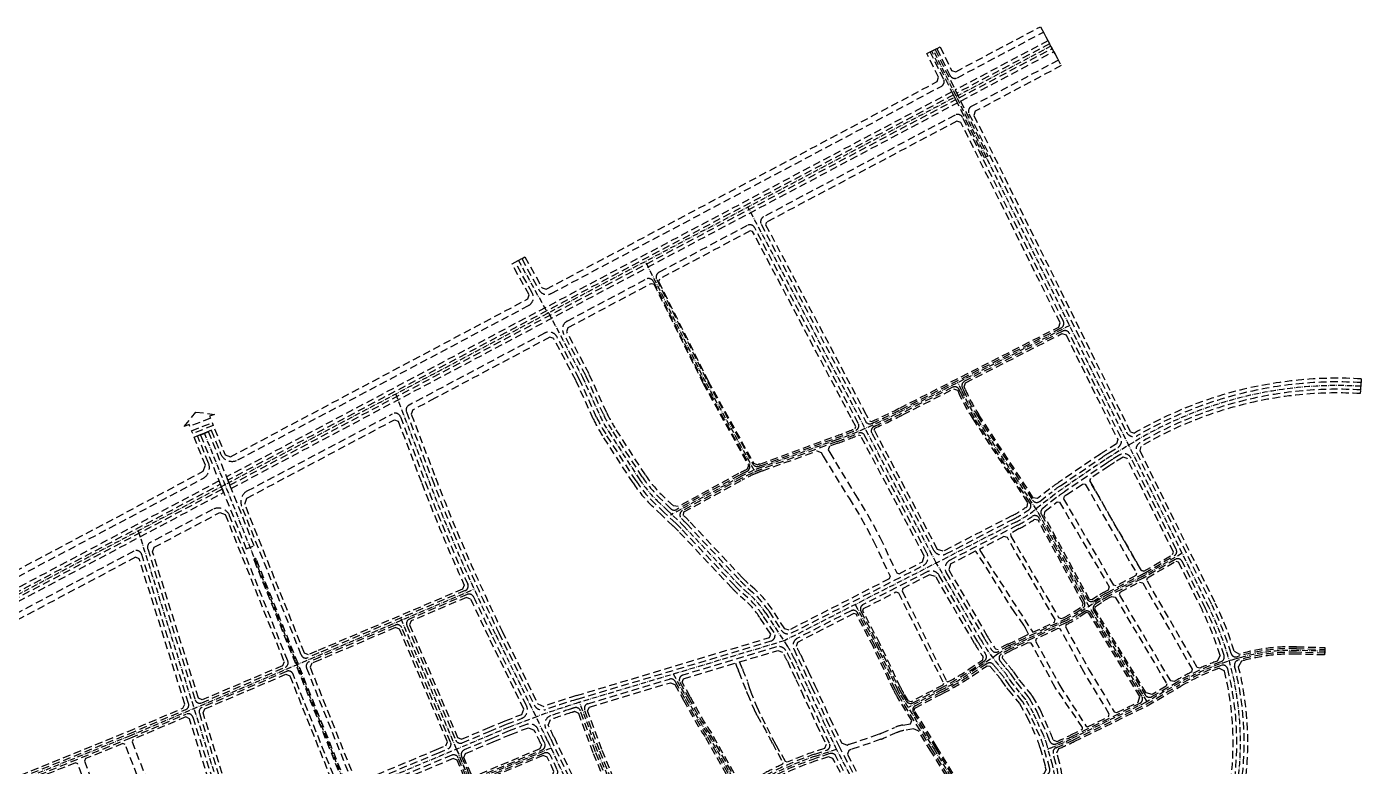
# Model space of a CAD drawing. Header units: metres. Extents: x 566107 to 571261, y 2062953 to 2068466.
# Drawn here: x 567825 to 570002, y 2067259 to 2068466 of the extents above; entities that cross this region are included whole.
import ezdxf

# ---------------------------------------------------------------- set-up
doc = ezdxf.new("R2010")
doc.units = ezdxf.units.M
doc.linetypes.add('ACAD_ISO10W100', pattern=[18.5, 12, -3, 0.5, -3])
doc.linetypes.add('HIDDEN', pattern=[0.375, 0.25, -0.125])
for name, color, linetype in [('hacth sdd', 8, 'CONTINUOUS'), ('LogDg phu', 7, 'CONTINUOUS'), ('TimDg', 222, 'CONTINUOUS'), ('ViaHeSphu', 32, 'CONTINUOUS')]:
    doc.layers.add(name, color=color, linetype=linetype)

msp = doc.modelspace()

# ---------------------------------------------------------------- hatches: boundary and pattern name
at = {"layer": 'hacth sdd'}
h = msp.add_hatch(dxfattribs=at)
h.set_pattern_fill('DASH', color=152, scale=0.5, style=0)
edge = h.paths.add_edge_path()
edge.add_line((568089.409, 2066606.832), (568096.553, 2066646.556))
edge.add_arc((568006.99, 2066662.663), 91, 349.804947, 354.593269)
edge.add_line((568097.585, 2066654.088), (568099.971, 2066679.297))
edge.add_arc((568009.376, 2066687.871), 91, 354.593269, 369.142148)
edge.add_line((568099.22, 2066702.33), (568098.647, 2066705.89))
edge.add_arc((568048.295, 2066697.787), 51, 9.142148, 24.272488)
edge.add_line((568094.787, 2066718.752), (568044.084, 2066831.19))
edge.add_arc((568189.028, 2066896.551), 159, 198.053673, 204.272488, ccw=False)
edge.add_line((568037.856, 2066847.276), (568032.575, 2066863.48))
edge.add_arc((567898.517, 2066819.783), 141, 18.053673, 27.951234)
edge.add_line((568023.069, 2066885.872), (567997.649, 2066933.778))
edge.add_arc((567873.097, 2066867.689), 141, 27.951234, 42.536621)
edge.add_line((567976.992, 2066963.013), (567951.331, 2066990.981))
edge.add_line((567951.331, 2066990.981), (567689.896, 2067243.945))
edge.add_arc((567906.85, 2067468.166), 312, 207.978427, 225.943486, ccw=False)
edge.add_line((567631.316, 2067321.794), (567598.647, 2067383.29))
edge.add_line((567598.647, 2067383.29), (567595.943, 2067384.118))
edge.add_line((567595.943, 2067384.118), (567573.446, 2067372.167))
edge.add_line((567573.446, 2067372.167), (567611.327, 2067300.858))
edge.add_arc((567876.264, 2067441.599), 300, 207.978427, 225.943486)
edge.add_line((567667.654, 2067226.003), (567890.389, 2067010.486))
edge.add_line((567890.389, 2067010.486), (567955.48, 2066935.546))
edge.add_arc((567872.055, 2066863.085), 110.5, 28.05827, 40.976844, ccw=False)
edge.add_line((567969.568, 2066915.061), (568054.63, 2066755.473))
edge.add_arc((567957.118, 2066703.497), 110.5, -4.937905, 28.05827, ccw=False)
edge.add_line((568067.207, 2066693.986), (568053.878, 2066539.704))
edge.add_line((568053.878, 2066539.704), (568053.366, 2066526.851))
edge.add_line((568053.366, 2066526.851), (568058.164, 2066521.895))
edge.add_line((568058.164, 2066521.895), (568077.658, 2066522.039))
edge.add_line((568077.658, 2066522.039), (568081.784, 2066526.064))
edge.add_line((568081.784, 2066526.064), (568082.097, 2066535.75))
edge.add_arc((568290.988, 2066529.003), 209, 173.597711, 178.150199, ccw=False)
edge.add_line((568083.292, 2066552.308), (568089.409, 2066606.832))

# ---------------------------------------------------------------- linework, layer by layer
at = {"layer": 'LogDg phu', "linetype": 'HIDDEN', "ltscale": 50}
for points in [[(567446.772, 2067375.08), (568112.681, 2067728.829, 0.38308799), (568121.865, 2067753.926), (568103.998, 2067798.543), (568126.279, 2067807.466), (568141.58, 2067769.255, 0.44603959), (568169.53, 2067759.028), (568643.662, 2068010.9, 0.41906672), (568649.753, 2068031.402), (568622.017, 2068081.592), (568632.52, 2068087.396), (568660.592, 2068036.598, 0.409377), (568680.758, 2068030.606), (569316.637, 2068368.402, 0.40570623), (569320.483, 2068380.339), (569298.564, 2068424.67), (569309.321, 2068429.988), (569330.852, 2068386.441, 0.42277238), (569343.142, 2068382.482), (569483.23, 2068456.901), (569490.736, 2068442.771), (569339.403, 2068362.378), (569348.271, 2068344.442), (569500.119, 2068425.108), (569507.625, 2068410.978), (569365.736, 2068335.603, 0.40570623), (569361.891, 2068323.666), (569618.67, 2067804.322, 0.43357027), (569636.837, 2067798.833, -0.14710883), (570001.087, 2067885.155), (570000.374, 2067873.176, 0.14812992), (569640.646, 2067787.166, 0.39396335), (569635.551, 2067770.18), (569758.191, 2067522.137, -0.04185861), (569789.209, 2067443.457, 0.41571319), (569799.211, 2067438.109, -0.08108563), (569895.955, 2067451.263), (569942.09, 2067450.033), (569941.93, 2067444.035), (569895.795, 2067445.266, 0.08159396), (569800.394, 2067432.195, 0.39965567), (569794.997, 2067422.578, -0.11697511), (569798.765, 2067189.047)], [(569203.428, 2067818.597, 0.013043), (569250.359, 2067841.007), (569512.288, 2067974.582, 0.4105845), (569515.825, 2067985.255), (569351.521, 2068317.563, 0.42277238), (569339.231, 2068321.523), (569026.894, 2068155.601, 0.41369015), (569023.161, 2068143.445), (569193.099, 2067822.163, 0.39469181), (569203.428, 2067818.597)], [(569177.402, 2067807.433, 0.44247403), (569181.425, 2067818.569), (569012.579, 2068137.787, 0.41473717), (569000.401, 2068141.527), (568856.497, 2068065.081, 0.40641441), (568852.661, 2068053.125), (568935.28, 2067887.044), (569009.709, 2067752.294, 0.3729399), (569019.543, 2067748.679, -0.0024991), (569021.912, 2067749.563), (569144.809, 2067794.661, 0.00877848), (569177.402, 2067807.433)], [(568999.835, 2067740.252, 0.01342061), (568987.748, 2067734.063), (568885.343, 2067678.102, -0.32701488), (568875.972, 2067679.346), (568857.8, 2067696.76, -0.05811515), (568829.169, 2067731.406), (568779.595, 2067807.985, -0.03742166), (568765.7, 2067833.438), (568737.015, 2067896.837), (568700.74, 2067965.381, -0.4137564), (568706.961, 2067985.644), (568835.294, 2068053.818, -0.42205596), (568847.574, 2068049.878), (568929.965, 2067884.256), (569003.383, 2067751.336, -0.43136404), (568999.835, 2067740.252)], [(569579.681, 2067763.732, -0.01205903), (569590.056, 2067770.425), (569604.479, 2067779.244, 0.38819224), (569609.35, 2067796.097), (569525.576, 2067965.532, 0.41785196), (569514.771, 2067969.113), (569354.682, 2067887.473, 0.39874114), (569351.006, 2067877.095), (569352.82, 2067873.018, 0.04011892), (569375.577, 2067831.229), (569465.678, 2067693.365, 0.43896563), (569477.296, 2067691.435), (569497.457, 2067707.167, -0.01639141), (569511.018, 2067717.051), (569579.681, 2067763.732)], [(568671.428, 2067351.758, -0.00866963), (568723.675, 2067368.93), (569039.208, 2067463.815, 0.50095427), (569044.15, 2067477.358), (569025.723, 2067505.547, 0.0666957), (569000.731, 2067534.498), (568993.362, 2067541.032, -0.0225735), (568980.023, 2067553.982), (568892.578, 2067646.9, 0.01597906), (568883.798, 2067655.651), (568865.538, 2067672.725), (568849.497, 2067688.096, -0.05811515), (568819.095, 2067724.885), (568769.522, 2067801.464, -0.03742166), (568754.767, 2067828.492), (568726.235, 2067891.552), (568690.165, 2067959.709, 0.41467087), (568669.87, 2067965.94), (568448.804, 2067848.504, 0.37834892), (568444.617, 2067837.349), (568486.511, 2067727.493, 0.02281701), (568595.367, 2067477.01), (568653.028, 2067359.325, 0.37928928), (568671.428, 2067351.758)], [(569253.085, 2067835.662, -0.01267732), (569207.211, 2067813.715, 0.43357415), (569203.408, 2067802.673), (569304.261, 2067612.001, 0.41133262), (569324.403, 2067605.687), (569435.481, 2067663.048, 0.03641704), (569459.549, 2067677.787, 0.40155231), (569461.583, 2067688.664), (569370.555, 2067827.946, -0.04011892), (569347.337, 2067870.58), (569346, 2067873.589, 0.42985713), (569335.055, 2067877.464), (569253.085, 2067835.662)], [(568540.516, 2067545.87), (568301.704, 2067444.175), (568283.641, 2067436.484, -0.42058069), (568273.08, 2067440.87), (568175.979, 2067683.354, -0.38308799), (568185.163, 2067708.451), (568422.105, 2067834.321, -0.4510114), (568434.737, 2067829.58), (568475.299, 2067723.217, 0.01501932), (568544.672, 2067556.525, -0.42062097), (568540.516, 2067545.87)], [(569146.888, 2067789.033), (569023.979, 2067743.93, 0.01554716), (569009.734, 2067738.194, 0.02156248), (568990.625, 2067728.798), (568894.624, 2067676.336, 0.5089757), (568892.959, 2067663.508, -0.01436937), (568901.317, 2067655.124), (568988.762, 2067562.206, 0.0225735), (569001.324, 2067550.011), (569008.692, 2067543.477, -0.0666957), (569035.768, 2067512.113), (569055.917, 2067481.289, 0.38355983), (569072.723, 2067476.83), (569286.97, 2067586.517, 0.41812968), (569293.393, 2067606.883), (569191.757, 2067799.035, 0.38710589), (569181.621, 2067802.684, -0.00930281), (569146.888, 2067789.033)], [(569648.022, 2067574.397), (569696.641, 2067602.735, 0.39427816), (569699.784, 2067613.192), (569626.26, 2067761.896, 0.44072265), (569607.825, 2067767.225), (569596.317, 2067760.187, 0.01205903), (569586.428, 2067753.808), (569517.764, 2067707.127, 0.01639141), (569504.84, 2067697.707), (569482.156, 2067680.006, 0.36608566), (569480.04, 2067669.895), (569554.42, 2067532.296, 0.44084382), (569565.88, 2067529.433), (569573.031, 2067534.176, -0.02630574), (569586.887, 2067542.351), (569641.934, 2067571.039, 0.01182583), (569648.022, 2067574.397)], [(568251.122, 2067431.142), (568156.264, 2067668.024, 0.44603959), (568128.315, 2067678.252), (568027.095, 2067624.481, 0.3612755), (568022.731, 2067613.837), (568099.981, 2067367.823, 0.44331384), (568110.748, 2067362.859), (568246.83, 2067420.808, 0.40787497), (568251.122, 2067431.142)], [(569399.096, 2067448.823, 0.40398564), (569409.993, 2067446.64, -0.03173873), (569426.959, 2067456.058), (569517.06, 2067498.838, 0.03559776), (569535.259, 2067509.124), (569547.471, 2067517.224, 0.3880755), (569550.087, 2067527.695), (569476.392, 2067664.026, 0.44864557), (569464.761, 2067666.771, -0.03376081), (569440.987, 2067652.385), (569331.04, 2067595.608, 0.4286737), (569324.948, 2067574.752), (569386.582, 2067468.539, 0.01986497), (569399.096, 2067448.823)], [(568084.861, 2067351.836, 0.38570001), (568089.359, 2067361.593), (568012.955, 2067604.913, 0.46921031), (568000.146, 2067610.165), (567610.68, 2067403.27, 0.41421356), (567607.368, 2067392.452), (567641.913, 2067327.424, 0.07854831), (567698.24, 2067252.569), (567737.778, 2067214.313, 0.29686282), (567746.348, 2067212.649), (567992.369, 2067312.449), (568084.861, 2067351.836)], [(569376.203, 2067462.516), (569313.463, 2067570.635, 0.39888354), (569293.654, 2067576.458), (569189.156, 2067522.959, 0.41688239), (569185.715, 2067512.127), (569214.038, 2067458.025), (569247.513, 2067386.641, 0.02917104), (569252.903, 2067376.699), (569259.787, 2067365.599, 0.39315751), (569270.3, 2067362.729), (569314.739, 2067386.019, 0.02802593), (569362.524, 2067414.582), (569386.937, 2067431.098, 0.41695929), (569389.038, 2067442.269, -0.01959307), (569376.203, 2067462.516)], [(569702.705, 2067397.645, -0.04796072), (569772.758, 2067429.932, 0.4011957), (569777.783, 2067439.782, 0.04197594), (569747.434, 2067516.819), (569709.558, 2067593.425, 0.434434), (569698.358, 2067596.791), (569651.043, 2067569.213, -0.01182583), (569644.707, 2067565.718), (569589.66, 2067537.03, 0.02630574), (569576.347, 2067529.176), (569567.922, 2067523.588, 0.40359743), (569565.52, 2067512.745), (569649.428, 2067375.652, 0.40792553), (569660.28, 2067372.917), (569702.705, 2067397.645)], [(569242.08, 2067384.093), (569208.661, 2067455.359), (569180.306, 2067509.522, 0.41154976), (569169.573, 2067512.933), (569082.013, 2067468.105, 0.40304588), (569076.147, 2067451.056), (569105.058, 2067388.825), (569129.725, 2067335.171), (569148.982, 2067293.945), (569185.393, 2067224.275), (569213.346, 2067174.052), (569232.485, 2067140.21, 0.38768175), (569242.735, 2067136.855), (569352.67, 2067186.382, 0.45199872), (569356.202, 2067197.861), (569302.4, 2067285.507), (569247.804, 2067373.537, -0.02917104), (569242.08, 2067384.093)], [(569529.544, 2067307.711), (569640.447, 2067362.078, 0.44185603), (569643.749, 2067373.438), (569560.82, 2067508.929, 0.42490999), (569549.575, 2067511.42), (569538.575, 2067504.124, -0.03559776), (569519.633, 2067493.418), (569429.532, 2067450.638, 0.0288157), (569414.683, 2067442.508, 0.45099023), (569412.714, 2067430.678, 0.0100579), (569420.356, 2067421.652, -0.02899694), (569429.363, 2067410.158), (569438.193, 2067397.435, 0.02154902), (569439.809, 2067395.308), (569457.997, 2067373.4, -0.0441501), (569459.901, 2067370.645), (569472.458, 2067348.53), (569488.325, 2067313.584, -0.02697748), (569493.267, 2067300.928, 0.43811524), (569503.975, 2067296.061, 0.01413639), (569529.544, 2067307.711)], [(568281.633, 2067419.513), (568354.308, 2067238.026, 0.42038158), (568374.101, 2067229.797), (568399.317, 2067240.515), (568495.868, 2067280.967), (568512.426, 2067287.905, 0.41592099), (568516.695, 2067298.418), (568437.029, 2067485.498, 0.41421356), (568426.534, 2067489.724), (568303.854, 2067437.483), (568285.925, 2067429.848, 0.40787497), (568281.633, 2067419.513)], [(569401.841, 2067425.045, 0.391112), (569391.109, 2067426.677), (569365.886, 2067409.613, -0.02802593), (569317.524, 2067380.704), (569274.498, 2067358.156, 0.43558785), (569271.413, 2067346.853), (569307.506, 2067288.658), (569363.02, 2067198.223, 0.36939759), (569372.918, 2067195.025), (569438.725, 2067222.472), (569489.224, 2067246.01, 0.3662225), (569493.555, 2067255.391), (569483.481, 2067291.853, 0.03918054), (569477.399, 2067308.623), (569461.755, 2067343.076), (569449.466, 2067364.72, 0.0441501), (569448.764, 2067365.735), (569430.576, 2067387.643, -0.02154902), (569428.335, 2067390.593), (569419.504, 2067403.316, 0.02899694), (569411.355, 2067413.715, -0.01208924), (569401.841, 2067425.045)], [(568106.905, 2067345.773), (568165.54, 2067159.039, 0.4431114), (568185.719, 2067149.728), (568324.392, 2067208.669, 0.40807233), (568332.449, 2067228.05), (568259.674, 2067409.786, 0.42058069), (568249.113, 2067414.172), (568111.403, 2067355.53, 0.38570001), (568106.905, 2067345.773)], [(568823.881, 2067148.235, -0.3761676), (568814.313, 2067152.668), (568804.645, 2067174.477), (568786.326, 2067220.241), (568759.311, 2067285.365), (568735.308, 2067351.058, -0.43136415), (568740.519, 2067361.465), (568873.635, 2067401.494, -0.35166469), (568882.919, 2067397.74), (568899.223, 2067368.613, 0.02706892), (568934.895, 2067307.761), (568980.724, 2067226.729, -0.41878218), (568977.59, 2067215.767), (568946.094, 2067198.595, -0.05265507), (568823.881, 2067148.235)], [(567758.408, 2067209.987), (567995.056, 2067305.985), (568085.516, 2067344.506, -0.44331384), (568096.283, 2067339.543), (568155.396, 2067151.288, -0.38233459), (568147.124, 2067133.063), (567928.341, 2067036.85, -0.30475185), (567919.557, 2067038.424), (567755.852, 2067196.824, -0.54218315), (567758.408, 2067209.987)], [(568712.16, 2067352.716, 0.00342276), (568680.276, 2067342.015, 0.45006976), (568671.649, 2067321.283, -0.00236368), (568679.843, 2067304.178), (568743.422, 2067169.846, -0.00388241), (568756.529, 2067141.586), (568759.276, 2067135.543, 0.37834724), (568768.942, 2067131.216), (568801.859, 2067141.49, 0.44823456), (568806.789, 2067152.369), (568798.194, 2067171.757), (568779.843, 2067217.599), (568752.788, 2067282.822), (568728.308, 2067349.819, 0.40132332), (568718.383, 2067354.702, 0.00171238), (568712.16, 2067352.716)], [(568658.933, 2067319.993, 0.38750752), (568640.142, 2067327.448), (568612.369, 2067316.941), (568583.91, 2067304.844), (568538.813, 2067285.95, 0.41421356), (568534.526, 2067275.48), (568547.278, 2067245.043, 0.41421356), (568557.748, 2067240.756), (568665.889, 2067286.064, 0.42754491), (568670.029, 2067296.865), (568668.997, 2067299.045, 0.00291379), (568658.933, 2067319.993)], [(568555.779, 2067224.752), (568565.826, 2067200.772, 0.41421356), (568576.296, 2067196.484), (568686.444, 2067242.633, 0.42754491), (568690.584, 2067253.434), (568679.45, 2067276.959, 0.40100671), (568669.127, 2067280.915), (568560.067, 2067235.222, 0.41421356), (568555.779, 2067224.752)], [(569112.547, 2067272.384, 0.04308079), (569034.19, 2067238.421), (569000.626, 2067220.298, 0.41997165), (568997.463, 2067209.321), (569000.639, 2067203.706, -0.01637674), (569016.995, 2067175.112), (569094.256, 2067029.145), (569122.092, 2066971.094), (569162.882, 2066886.026, 0.39209251), (569172.996, 2066882.029), (569217.87, 2066899.486, 0.02429733), (569226.43, 2066903.305), (569316.347, 2066948.773, 0.42952987), (569319.679, 2066959.888), (569283.086, 2067023.771), (569236.961, 2067107.919), (569202.88, 2067168.18), (569174.831, 2067218.577), (569144.785, 2067276.068, 0.36845888), (569135.157, 2067279.949), (569112.547, 2067272.384)]]:
    msp.add_lwpolyline(points, format="xyb", dxfattribs=at)
for points in [[(569306.632, 2068428.659), (569392.63, 2068254.726), (569387.251, 2068252.067), (569301.253, 2068426), (569306.632, 2068428.659)], [(569342.963, 2068341.642), (569334.102, 2068359.562), (568151.401, 2067731.28), (568158.879, 2067712.606), (569342.97, 2068341.626)], [(567463.661, 2067343.287), (568146.443, 2067706), (568138.965, 2067724.674), (567454.278, 2067360.95)]]:
    msp.add_lwpolyline(points, dxfattribs=at)
msp.add_lwpolyline([(568122.009, 2067804.678), (568109.012, 2067799.474), (568183.316, 2067613.921), (568196.313, 2067619.125)], close=True, dxfattribs=at)
for points in [[(568344.606, 2067235.353), (568199.849, 2067596.843, 1), (568196.136, 2067595.356), (568340.894, 2067233.864, 0.99150477)], [(568579.245, 2067315.9), (568607.897, 2067328.079), (568632.2, 2067337.273, 0.44199422), (568640.362, 2067357.902), (568584.591, 2067471.73, -0.00588653), (568554.2, 2067535.65, 0.40561097), (568543.801, 2067539.661), (568449.536, 2067499.519, 0.41421356), (568445.31, 2067489.024), (568525.033, 2067301.81, 0.41250819), (568535.484, 2067297.566)], [(568890.537, 2067396.415), (568904.508, 2067371.454, 0.0271893), (568940.015, 2067310.897), (568986.139, 2067229.344, 0.40847882), (568996.903, 2067226.243), (569030.864, 2067244.581, -0.04308079), (569110.325, 2067279.022), (569129.825, 2067285.546, 0.44803958), (569134.535, 2067296.519), (569118.838, 2067330.126), (569094.165, 2067383.79), (569071.156, 2067433.318, 0.02974554), (569063.034, 2067448.386, 0.33947238), (569048.234, 2067453.998), (568895.214, 2067407.983, 0.47965691)], [(568537.457, 2067232.254, 0.41421356), (568541.744, 2067242.724), (568528.992, 2067273.161, 0.41421356), (568518.522, 2067277.448), (568421.698, 2067236.882, 0.3906511), (568417.185, 2067227.02), (568427.463, 2067195.547, 0.43817526), (568438.159, 2067190.651)]]:
    msp.add_lwpolyline(points, format="xyb", close=True, dxfattribs=at)
at = {"layer": 'LogDg phu', "linetype": 'HIDDEN', "ltscale": 50, "elevation": 0}
msp.add_lwpolyline([(569503.849, 2067289.504, 0.01546118), (569532.185, 2067302.324), (569651.063, 2067360.6), (569705.726, 2067392.461, -0.04700491), (569773.307, 2067423.765, -0.44197475), (569783.733, 2067418.171, -0.09182375), (569795.037, 2067238.6, -0.24188352), (569784.791, 2067223.459), (569580.228, 2067111.38, -0.41437034), (569568.008, 2067114.953), (569516.318, 2067209.416, -0.09793133), (569508.617, 2067233.839), (569507.491, 2067244.018, 0.03986408), (569503.704, 2067263.717), (569499.209, 2067279.986, -0.37823793), (569503.849, 2067289.504)], format="xyb", dxfattribs=at)
at = {"layer": 'TimDg', "linetype": 'ACAD_ISO10W100', "ltscale": 0.75}
for points in [[(569495.428, 2068433.939), (567458.969, 2067352.119)], [(568627.268, 2068084.494), (568675.006, 2067998.11)], [(569011.779, 2067742.341), (568932.622, 2067885.65), (568834.523, 2068082.849)], [(567741.232, 2067206.796), (567993.712, 2067309.217), (568555.023, 2067548.244)], [(568526.349, 2067287.233), (568435.293, 2067501.062)], [(568526.349, 2067287.233), (568435.293, 2067501.062)], [(568680.434, 2067288.905), (568428.315, 2067183.274)], [(568779.224, 2066637.043), (568668.541, 2066925.574), (568567.31, 2067189.467), (568526.349, 2067287.233)], [(568526.349, 2067287.233), (568567.31, 2067189.467), (568668.541, 2066925.574), (568779.224, 2066637.043), (568821.579, 2066539.873)]]:
    msp.add_lwpolyline(points, dxfattribs=at)
for points in [[(569005.403, 2066622.535), (569083.995, 2066663.92), (569398.866, 2066839.454), (569679.973, 2066994.231, 0.21594938), (569778.829, 2067126.417), (569792.905, 2067190.337, 0.17061247), (569752.813, 2067519.478), (569303.943, 2068427.329)], [(569501.527, 2067243.358, 0.03986408), (569497.921, 2067262.119), (569489.264, 2067293.451, 0.03918054), (569482.862, 2067311.104), (569467.107, 2067345.803), (569454.683, 2067367.682, 0.0441501), (569453.381, 2067369.568), (569435.193, 2067391.475, -0.02154902), (569433.264, 2067394.014), (569424.434, 2067406.737, 0.02899694), (569415.856, 2067417.683, -0.04925582), (569381.393, 2067465.527), (569308.574, 2067591.015), (569001.505, 2068171.555)], [(568676.274, 2067998.783), (568731.625, 2067894.194), (568760.234, 2067830.965, 0.03742166), (568774.559, 2067804.725), (568824.132, 2067728.146, 0.05811515), (568853.648, 2067692.428), (568869.662, 2067677.082), (568887.896, 2067660.034, -0.01597906), (568896.947, 2067651.012), (568984.393, 2067558.094, 0.0225735), (568997.343, 2067545.521), (569004.712, 2067538.987, -0.0666957), (569030.746, 2067508.83), (569066.116, 2067454.721, -0.03603039), (569076.598, 2067435.846), (569099.611, 2067386.307), (569124.282, 2067332.649), (569143.602, 2067291.285), (569180.112, 2067221.426)], [(569526.286, 2067978.353), (569251.722, 2067838.335, -0.02893171), (569145.848, 2067791.847), (569022.946, 2067746.746, 0.03712209), (568989.187, 2067731.43), (568875.127, 2067669.1)], [(569652.49, 2067364.904), (569558.373, 2067518.675), (569472.791, 2067676.998), (569373.066, 2067829.587, -0.04011892), (569350.079, 2067871.799), (569344.027, 2067885.407)], [(570000.73, 2067879.166, 0.15132347), (569630.698, 2067788.244), (569593.187, 2067765.306, 0.01205903), (569583.055, 2067758.77), (569514.391, 2067712.089, 0.01639141), (569501.148, 2067702.437), (569469.506, 2067677.745, -0.04652011), (569438.234, 2067657.717), (569326.106, 2067599.813), (569061.072, 2067464.124), (568725.426, 2067363.191, 0.01121636), (568658.205, 2067340.716), (568610.566, 2067322.694), (568582.011, 2067310.556), (568402.083, 2067235.172), (568167.186, 2067135.332), (567925.54, 2067029.064)], [(570000.73, 2067879.166, 0.15132347), (569630.698, 2067788.244), (569593.187, 2067765.306, 0.01205903), (569583.055, 2067758.77), (569514.391, 2067712.089, 0.01639141), (569501.148, 2067702.437), (569469.506, 2067677.745, -0.04652011), (569438.234, 2067657.717), (569326.106, 2067599.813), (569061.072, 2067464.124), (568725.426, 2067363.191, 0.01121636), (568658.205, 2067340.716), (568610.566, 2067322.694), (568582.011, 2067310.556), (568402.083, 2067235.172), (568167.186, 2067135.332), (567925.54, 2067029.064)], [(568426.832, 2067867.146), (568480.905, 2067725.355, 0.02281701), (568589.979, 2067474.37), (568662.678, 2067325.994, -0.00338287), (568674.42, 2067301.611), (568737.998, 2067167.279, -0.00388241)], [(569091.243, 2064877.603), (569098.083, 2065004.259, 0.11557593), (569076.661, 2065124.595), (568731.759, 2066088.757), (568594.342, 2066468.69), (568350.743, 2067214.647), (568115.139, 2067803.004)], [(568007.165, 2067643.381), (568167.273, 2067133.492), (568317.273, 2066741.931, -0.02333615), (568317.507, 2066741.222), (568414.779, 2066393.153)], [(569709.623, 2067606.83), (569649.533, 2067571.805, -0.01182583), (569643.32, 2067568.378), (569588.273, 2067539.691, 0.02630574), (569574.689, 2067531.676), (569536.917, 2067506.624, -0.03559776), (569518.346, 2067496.128), (569428.246, 2067453.348, 0.03789459), (569408.532, 2067442.085), (569364.205, 2067412.097, -0.02802593), (569316.131, 2067383.361), (569262.63, 2067355.323)], [(569176.517, 2067523.228), (569211.349, 2067456.692), (569244.797, 2067385.367, 0.02917104), (569250.353, 2067375.118), (569304.953, 2067287.082), (569365.387, 2067188.633)], [(569942.01, 2067447.034), (569895.875, 2067448.264, 0.07579815), (569806.138, 2067437.022), (569796.661, 2067434.338, 0.06302828), (569704.216, 2067395.053), (569649.645, 2067363.246), (569530.864, 2067305.017, -0.01973695), (569494.776, 2067289.06), (569490.901, 2067287.526)], [(568879.3, 2067410.349), (568901.866, 2067370.034, 0.0271289), (568937.455, 2067309.329), (568998.056, 2067202.18, -0.01640491), (569014.343, 2067173.708), (569086.933, 2067036.567, -0.00992575), (569095.869, 2067018.843), (569164.801, 2066875.086)], [(569436.465, 2065958.834), (569419.712, 2066058.035), (569398.612, 2066145.497, 0.06370524), (569389.578, 2066169.214), (569363.05, 2066218.806, 0.02108141), (569320.195, 2066291.387), (569273.196, 2066363.831), (569085.612, 2066661.709, 0.04234247), (569070.333, 2066681.95), (568996.089, 2066764.701, -0.07496954), (568963.325, 2066814.535), (568886.568, 2066981.043), (568801.419, 2067173.117), (568783.085, 2067218.92), (568756.049, 2067284.094), (568726.978, 2067363.658)], [(568757.866, 2067124.141), (568839.329, 2067149.567, 0.04919189), (568947.769, 2067195.522), (568988.478, 2067217.716), (569032.527, 2067241.501, -0.04308079), (569111.436, 2067275.703), (569145.746, 2067287.183)]]:
    msp.add_lwpolyline(points, format="xyb", dxfattribs=at)
at = {"layer": 'ViaHeSphu', "linetype": 'HIDDEN', "ltscale": 50}
for points in [[(567442.08, 2067383.911), (568113.291, 2067740.476), (568116.871, 2067750.258), (568098.428, 2067796.313), (568131.849, 2067809.696), (568148.848, 2067767.246), (568157.632, 2067764.031), (568642.577, 2068021.647), (568644.574, 2068028.369), (568616.765, 2068078.69), (568637.771, 2068090.298), (568665.772, 2068039.629), (568672.606, 2068037.599), (569310.207, 2068376.309), (569312.406, 2068383.137), (569293.186, 2068422.011), (569314.7, 2068432.648), (569333.61, 2068394.401), (569340.242, 2068392.265), (569478.539, 2068465.732), (569512.317, 2068402.147), (569372.167, 2068327.695), (569369.967, 2068320.868), (569625.165, 2067804.724), (569631.689, 2067802.78, -0.14807393), (570001.443, 2067891.145), (570000.018, 2067867.187, 0.14874906), (569642.352, 2067781.212), (569640.267, 2067774.18), (569763.57, 2067524.797, -0.04083134), (569794.347, 2067447.193), (569803.077, 2067442.391), (569804.504, 2067442.795, -0.07579815), (569896.035, 2067454.262), (569942.17, 2067453.032), (569941.85, 2067441.036), (569895.715, 2067442.267, 0.07579815), (569807.773, 2067431.249), (569806.285, 2067430.827), (569801.295, 2067422.141, -0.1159972), (569804.624, 2067187.757)], [(569248.996, 2067843.68), (569508.197, 2067975.864), (569510.436, 2067982.617), (569348.763, 2068309.604), (569342.132, 2068311.74), (569031.584, 2068146.769), (569030.338, 2068142.71), (569191.249, 2067838.493), (569199.513, 2067822.869), (569202.966, 2067821.676, 0.01283385), (569248.996, 2067843.68)], [(569176.247, 2067810.202), (569177.389, 2067813.367), (569169.776, 2067827.759), (569009.143, 2068131.45), (569005.091, 2068132.695), (568857.188, 2068054.125), (568855.875, 2068050.032), (568936.608, 2067887.741), (569010.627, 2067753.734), (569017.697, 2067751.187, -0.00331766), (569020.879, 2067752.379), (569143.769, 2067797.475, 0.00877385), (569176.247, 2067810.202)], [(568706.346, 2067968.332), (568708.433, 2067975.102), (568843.938, 2068047.086), (568847.924, 2068045.808), (568928.637, 2067883.559), (569002.301, 2067750.193), (569000.173, 2067743.733, 0.01518693), (568986.31, 2067736.695), (568887.927, 2067682.933), (568879.865, 2067683.926), (568861.951, 2067701.092, -0.05811515), (568834.206, 2067734.667), (568784.632, 2067811.246, -0.03742166), (568771.167, 2067835.912), (568742.405, 2067899.479), (568706.336, 2067967.634)], [(568685.141, 2067957.067), (568678.397, 2067959.146), (568490.941, 2067859.565), (568455.131, 2067840.542), (568452.497, 2067833.524), (568492.117, 2067729.631, 0.02281701), (568600.755, 2067479.65), (568658.854, 2067361.072), (568668.538, 2067357.105, -0.00882611), (568721.923, 2067374.669), (569036.535, 2067469.277), (569038.588, 2067474.902), (569020.701, 2067502.264, 0.0666957), (568996.75, 2067530.009), (568989.381, 2067536.543, -0.0225735), (568975.654, 2067549.87), (568888.209, 2067642.788, 0.01597906), (568879.7, 2067651.268), (568861.413, 2067668.367), (568845.346, 2067683.764, -0.05811515), (568814.059, 2067721.625), (568764.485, 2067798.204, -0.03742166), (568749.301, 2067826.018), (568720.845, 2067888.909), (568685.123, 2067956.408)], [(569355.561, 2067874.238), (569353.853, 2067878.078), (569356.275, 2067884.918), (569513.516, 2067965.106), (569520.187, 2067962.895), (569604.592, 2067792.184), (569602.542, 2067785.093), (569586.926, 2067775.544, 0.01205903), (569576.308, 2067768.694), (569507.644, 2067722.013, 0.01639141), (569493.766, 2067711.897), (569473.459, 2067696.051), (569466.781, 2067697.16), (569378.089, 2067832.87, -0.04011892), (569355.561, 2067874.238)], [(569319.95, 2067610.143), (569310.446, 2067613.141), (569207.475, 2067807.816), (569208.589, 2067811.045, 0.01263587), (569254.448, 2067832.99), (569336.661, 2067874.916), (569343.147, 2067872.619), (569344.596, 2067869.361, 0.04011892), (569368.044, 2067826.305), (569457.277, 2067689.768), (569455.988, 2067682.616, -0.03631189), (569432.728, 2067668.379), (569320.395, 2067610.369)], [(569147.927, 2067786.219), (569134.728, 2067781.375), (569132.474, 2067775.288), (569134.746, 2067771.223), (569176.495, 2067702.808), (569196.678, 2067670.007), (569217.017, 2067632.152), (569244.027, 2067574.641), (569247.972, 2067573.293), (569286.123, 2067592.825), (569289.081, 2067602.202), (569185.361, 2067798.294), (569181.883, 2067799.546, -0.00906582), (569147.927, 2067786.219)], [(569025.013, 2067741.114), (569113.933, 2067773.744), (569121.066, 2067771.102), (569124.383, 2067765.168), (569166.263, 2067696.538), (569186.273, 2067664.018), (569206.293, 2067626.758), (569233.339, 2067569.169), (569231.944, 2067565.087), (569068.835, 2067481.58), (569061.649, 2067483.487), (569040.79, 2067515.396, 0.0666957), (569012.673, 2067547.966), (569005.305, 2067554.5, -0.0225735), (568993.131, 2067566.318), (568905.686, 2067659.236, 0.01544425), (568896.422, 2067668.489), (568897.158, 2067674.302), (568992.064, 2067726.165, -0.02387376), (569013.009, 2067736.344, -0.0132366), (569025.013, 2067741.114)], [(569647.166, 2067577.37), (569693.974, 2067604.653), (569695.236, 2067608.853), (569619.704, 2067761.619), (569613.222, 2067763.492), (569599.447, 2067755.068, 0.01205903), (569589.801, 2067748.846), (569560.018, 2067728.598), (569559.035, 2067724.312), (569643.076, 2067578.459), (569647.166, 2067577.37), (569643.076, 2067578.459), (569559.035, 2067724.312), (569560.018, 2067728.598)], [(569588.675, 2067546.666), (569585.5, 2067545.011, 0.02630574), (569571.372, 2067536.676), (569562.161, 2067530.567), (569558.235, 2067531.548), (569484.494, 2067667.966), (569486.058, 2067675.44), (569505.685, 2067690.756), (569509.549, 2067690.002), (569590.583, 2067552.104), (569588.675, 2067546.666)], [(569331.612, 2067589.151), (569328.894, 2067579.906), (569391.772, 2067471.55, 0.02155395), (569405.142, 2067450.641), (569409.401, 2067449.818, -0.0297867), (569425.672, 2067458.768), (569452.338, 2067471.429), (569458.701, 2067474.902), (569454.153, 2067484.639, 0.04666378), (569451.327, 2067489.459), (569436.477, 2067510.106), (569373.795, 2067609.402), (569372.148, 2067610.032), (569331.407, 2067589.045)], [(569771.434, 2067440.049), (569766.827, 2067431.002, 0.01903593), (569738.209, 2067419.338), (569733.983, 2067420.69), (569652.054, 2067562.877), (569653.157, 2067566.973), (569699.305, 2067593.871), (569703.227, 2067592.692), (569742.056, 2067514.159, -0.04090882), (569771.434, 2067440.049)], [(569701.194, 2067400.237), (569696.404, 2067397.445), (569690.792, 2067398.503), (569607.312, 2067539.47), (569608.424, 2067543.426), (569639.949, 2067559.855), (569645.232, 2067558.335), (569726.002, 2067417.655), (569724.636, 2067412.889, 0.01640727), (569701.194, 2067400.237)], [(568534.56, 2067303.684), (568576.912, 2067321.428), (568605.661, 2067333.648), (568632.777, 2067343.906), (568636.245, 2067352.669), (568579.203, 2067469.09, -0.00579877), (568549.194, 2067532.178), (568542.503, 2067534.76), (568452.483, 2067496.427), (568449.842, 2067489.868), (568527.989, 2067306.352), (568534.56, 2067303.684)], [(569683.444, 2067389.891), (569660.589, 2067376.57), (569650.888, 2067379.015), (569567.128, 2067515.864), (569568.062, 2067520.081), (569578.005, 2067526.676, -0.02630574), (569591.046, 2067534.37), (569595.107, 2067536.486), (569600.393, 2067535.351), (569684.487, 2067393.971), (569683.444, 2067389.891)], [(569079.508, 2067401.1), (569088.718, 2067381.273), (569113.394, 2067327.603), (569128.784, 2067294.654), (569126.158, 2067288.537), (569109.056, 2067282.815, 0.02370239), (569065.266, 2067265.838), (569062.888, 2067267.094), (569052.079, 2067285.702, 0.00027926), (569046.806, 2067294.779), (569019.119, 2067349.545, -0.01779498), (569017.545, 2067352.973), (569006.528, 2067379.785, -0.03823928), (569005.003, 2067383.97), (569000.521, 2067398.263, -0.00750405), (568992.39, 2067418.191), (568987.523, 2067429.476), (569050.213, 2067448.328), (569057.719, 2067445.571, -0.03047277), (569065.715, 2067430.79), (569079.508, 2067401.1)], [(569528.223, 2067310.405), (569546.926, 2067319.782), (569547.18, 2067322.857), (569502.508, 2067387.974), (569463.502, 2067460.154), (569458.102, 2067460.882), (569430.819, 2067447.928, 0.02809813), (569416.623, 2067440.182), (569415.952, 2067436.22, 0.01201874), (569424.856, 2067425.62, -0.02899694), (569434.292, 2067413.579), (569443.122, 2067400.856, 0.02154902), (569444.426, 2067399.141), (569462.614, 2067377.233, -0.0441501), (569465.119, 2067373.608), (569477.809, 2067351.257), (569493.788, 2067316.065, -0.02732139), (569499.023, 2067302.634), (569505.097, 2067299.798, 0.01287781), (569528.223, 2067310.405)], [(568980.989, 2067427.511), (568982.951, 2067422.902), (568985.895, 2067415.58, -0.00904424), (568986.668, 2067413.552), (568998.872, 2067381.526, 0.00601609), (569000.551, 2067377.453), (569011.53, 2067351.834, 0.00700689), (569016.38, 2067342.182), (569029.637, 2067319.569, -0.0154591), (569041.252, 2067297.035), (569058.591, 2067264.709), (569057.978, 2067262.608, 0.01548231), (569028.964, 2067248.101), (568995.071, 2067229.8), (568988.21, 2067231.776), (568942.574, 2067312.466, -0.02725012), (568907.151, 2067372.874), (568894.055, 2067396.272), (568896.401, 2067402.075), (568980.989, 2067427.511)], [(568932.335, 2067306.193), (568977.659, 2067226.055), (568975.731, 2067219.309), (568944.179, 2067202.107, -0.05274533), (568822.272, 2067151.919), (568818.176, 2067153.825), (568808.331, 2067176.031), (568790.03, 2067221.751), (568763.039, 2067286.819), (568740.014, 2067349.835), (568743.086, 2067355.971), (568875.054, 2067395.656), (568882.285, 2067392.732), (568896.58, 2067367.193, 0.02700935), (568932.335, 2067306.193)], [(568714.03, 2067347.015, 0.00374732), (568679.215, 2067335.305), (568675.675, 2067326.726, -0.00275394), (568685.267, 2067306.745), (568748.845, 2067172.413, -0.00388241), (568761.992, 2067144.068), (568764.234, 2067139.134), (568771.075, 2067136.072), (568802.087, 2067145.751), (568803.735, 2067149.388), (568794.507, 2067170.203), (568776.139, 2067216.089), (568749.06, 2067281.369), (568725.643, 2067345.46), (568719.158, 2067348.654, 0.00165195), (568714.03, 2067347.015, -0.00165195)], [(569087.99, 2067050.63), (569087.99, 2067050.63), (569135.482, 2067068.493), (569169.34, 2067084.682, 0.0270372), (569176.618, 2067088.965), (569201.918, 2067106.378), (569222.274, 2067117.81), (569223.03, 2067120.528), (569197.648, 2067165.244), (569169.55, 2067215.728), (569140.055, 2067272.164), (569132.998, 2067275.009), (569113.816, 2067268.59, 0.04308079), (569036.091, 2067234.902), (569000.697, 2067215.791), (568999.534, 2067211.754), (569003.223, 2067205.232, -0.01634882), (569019.646, 2067176.515), (569087.99, 2067050.63)]]:
    msp.add_lwpolyline(points, format="xyb", dxfattribs=at)
for points in [[(569341.953, 2068357.222), (569345.722, 2068349.599), (569497.422, 2068430.186), (569493.434, 2068437.693), (569341.953, 2068357.222)], [(568090.149, 2067816.8), (568082.173, 2067813.606), (568101.455, 2067837.194), (568131.612, 2067833.407), (568123.636, 2067830.214), (568124.853, 2067827.175), (568091.365, 2067813.762)], [(568129.553, 2067815.339), (568096.133, 2067801.956), (568094.24, 2067806.483), (568127.728, 2067819.896)], [(568141.115, 2067719.305), (568144.294, 2067711.368), (567460.963, 2067348.365), (567456.976, 2067355.872)], [(568105.471, 2067370.368), (568030.425, 2067609.361), (568033.343, 2067616.477), (568140.212, 2067673.248), (568148.996, 2067670.034), (568245.165, 2067429.88), (568242.423, 2067423.279), (568111.569, 2067367.556)], [(569378.965, 2067613.068), (569381.25, 2067609.377), (569463.597, 2067481.495), (569465.901, 2067477.869), (569501.198, 2067494.628), (569502.469, 2067498.547), (569424.474, 2067632.289), (569418.673, 2067634.109)], [(568287.59, 2067420.776), (568360.657, 2067238.207), (568369.701, 2067234.447), (568396.984, 2067246.043), (568493.624, 2067286.533), (568508.735, 2067292.864), (568511.387, 2067299.396), (568433.281, 2067482.815), (568426.721, 2067485.457), (568303.714, 2067433.075), (568290.332, 2067427.377)], [(569552.401, 2067325.199), (569555.368, 2067323.712), (569589.614, 2067340.5), (569590.755, 2067344.387), (569548.978, 2067413.448), (569511.111, 2067482.735), (569506.962, 2067484.081), (569471.666, 2067467.322), (569470.394, 2067463.402), (569509.964, 2067391.001)], [(568254.46, 2067406.668), (568327.519, 2067224.122), (568323.677, 2067214.885), (568180.68, 2067154.106), (568172.141, 2067158.046), (568112.982, 2067346.446), (568116.084, 2067353.176), (568248.001, 2067409.351)], [(567991.421, 2067074.417), (567995.211, 2067072.812), (568058.274, 2067100.545), (568059.933, 2067104.548), (567985.975, 2067294.748), (567982.108, 2067296.416), (567921.407, 2067271.792), (567919.67, 2067267.852)], [(568575.137, 2067199.251), (568682.729, 2067244.329), (568685.202, 2067250.781), (568674.063, 2067274.315), (568667.313, 2067276.902), (568561.226, 2067232.455), (568558.546, 2067225.911), (568568.593, 2067201.931)], [(568536.298, 2067235.021), (568538.977, 2067241.565), (568527.384, 2067269.235), (568520.841, 2067271.914), (568424.152, 2067231.404), (568421.092, 2067224.719), (568430.446, 2067196.076), (568436.61, 2067193.255)]]:
    msp.add_lwpolyline(points, close=True, dxfattribs=at)
for points in [[(568153.551, 2067725.911), (568156.729, 2067717.975), (569340.421, 2068346.783), (569336.652, 2068354.406), (568153.551, 2067725.911)], [(569513.49, 2067497.148), (569513.492, 2067497.144)], [(567756.798, 2067200.083), (567918.136, 2067043.974), (567926.306, 2067042.51), (567978.714, 2067065.557), (567980.417, 2067069.577), (567908.545, 2067263.339), (567904.722, 2067265.024), (567757.838, 2067205.439), (567756.798, 2067200.083)]]:
    msp.add_lwpolyline(points, dxfattribs=at)
for points in [[(568184.553, 2067696.804), (568424.941, 2067824.504), (568431.138, 2067822.178), (568469.693, 2067721.079, 0.01494001), (568538.811, 2067554.925), (568536.272, 2067548.41), (568298.2, 2067447.031), (568284.754, 2067441.305), (568278.295, 2067443.988), (568180.974, 2067687.021)], [(569517.732, 2067699.806, -0.0043517), (569521.138, 2067702.165), (569547.593, 2067720.151), (569551.572, 2067719.238), (569635.115, 2067574.248), (569633.953, 2067570.262), (569601.984, 2067553.602), (569597.851, 2067554.807), (569516.79, 2067695.462)], [(569508.136, 2067501.993), (569512.388, 2067500.269), (569515.773, 2067501.548, 0.03559776), (569533.6, 2067511.625), (569547.12, 2067520.591), (569548.194, 2067524.888), (569474.865, 2067660.543), (569468.432, 2067662.017, -0.03408577), (569443.74, 2067647.054), (569429.752, 2067638.931), (569430.376, 2067634.735)], [(568083.282, 2067360.919), (568008.866, 2067597.908), (568002.953, 2067600.333), (567615.371, 2067394.439), (567613.302, 2067387.678), (567644.562, 2067328.831, 0.07854831), (567700.326, 2067254.725), (567737.824, 2067218.442), (567746.051, 2067216.845), (567990.833, 2067316.143), (568080.18, 2067354.19)], [(569385.253, 2067437.202, -0.02121196), (569371.014, 2067459.505), (569307.502, 2067568.954), (569297.757, 2067571.819), (569254.279, 2067549.559), (569253.052, 2067545.562), (569325.335, 2067398.152), (569327.642, 2067397.024, 0.02969222), (569360.843, 2067417.067), (569384.5, 2067433.071)], [(569320.33, 2067394.593), (569319.449, 2067391.874), (569267.445, 2067364.62), (569263.207, 2067365.777), (569255.452, 2067378.28, -0.02917104), (569250.229, 2067387.914), (569216.726, 2067459.359), (569188.815, 2067512.673), (569190.094, 2067516.698), (569242.705, 2067543.633), (569246.819, 2067542.371)], [(569239.364, 2067382.82), (569205.973, 2067454.026), (569178.133, 2067507.205), (569174.071, 2067508.495), (569082.022, 2067461.369), (569080.173, 2067454.821, -0.02427461), (569087.481, 2067440.901), (569099.881, 2067414.209), (569110.504, 2067391.342), (569135.169, 2067337.694), (569153.942, 2067297.503), (569163.376, 2067293.828), (569163.686, 2067293.956, -0.01457769), (569166.957, 2067295.194), (569215.342, 2067311.917, 0.01791533), (569219.352, 2067313.466), (569240.906, 2067322.691, -0.05835426), (569254.29, 2067326.654), (569266.577, 2067328.779), (569268.869, 2067333.88), (569245.254, 2067371.956, -0.02917104)], [(569637.771, 2067364.107), (569640.403, 2067373.159), (569557.121, 2067509.227), (569553.055, 2067510.128), (569540.233, 2067501.624, -0.03559776), (569520.92, 2067490.708), (569520.525, 2067490.521), (569519.254, 2067486.601), (569556.781, 2067417.938), (569598.868, 2067348.364), (569603.114, 2067347.118)], [(569788.491, 2067234.633), (569783.432, 2067227.276), (569578.304, 2067114.887), (569574.233, 2067116.077), (569521.582, 2067212.297, -0.09793133), (569514.581, 2067234.499), (569513.454, 2067244.678, 0.03986408), (569509.488, 2067265.315), (569505.048, 2067281.382), (569508.329, 2067288.131, 0.01367732), (569533.505, 2067299.63), (569652.48, 2067357.954), (569707.237, 2067389.869, -0.04411238), (569770.027, 2067419.396), (569778.349, 2067414.963, -0.0933344)], [(568643.384, 2067322.259), (568653.009, 2067318.449, -0.0030658), (568663.574, 2067296.478), (568664.646, 2067294.211), (568662.174, 2067287.76), (568556.589, 2067243.523), (568550.045, 2067246.202), (568538.452, 2067273.872), (568541.132, 2067280.416), (568586.243, 2067299.316), (568614.605, 2067311.371)], [(569190.674, 2067227.124), (569218.579, 2067176.988), (569237.628, 2067143.305), (569244.648, 2067141.007), (569352.058, 2067189.397), (569354.001, 2067195.712), (569299.847, 2067283.932), (569279.255, 2067317.133), (569271.693, 2067320.53), (569255.824, 2067317.785, 0.05835426), (569244.448, 2067314.417), (569222.893, 2067305.192, -0.01791533), (569218.282, 2067303.411), (569169.897, 2067286.688, 0.01457769), (569167.116, 2067285.635), (569165.962, 2067285.16), (569163.655, 2067278.822)]]:
    msp.add_lwpolyline(points, format="xyb", close=True, dxfattribs=at)
at = {"layer": 'ViaHeSphu', "linetype": 'HIDDEN', "ltscale": 50, "elevation": 0}
msp.add_lwpolyline([(569406.855, 2067409.747, -0.02899694), (569414.575, 2067399.895), (569423.406, 2067387.172, 0.02154902), (569425.96, 2067383.81), (569444.148, 2067361.902, -0.0441501), (569444.248, 2067361.757), (569456.404, 2067340.349), (569471.936, 2067306.142, -0.03918054), (569477.697, 2067290.255), (569486.354, 2067258.923, -0.01192361), (569487.607, 2067253.928), (569484.063, 2067246.914), (569437.513, 2067225.217), (569372.43, 2067198.072), (569365.199, 2067200.408), (569310.059, 2067290.233), (569272.711, 2067350.454), (569273.787, 2067354.396), (569318.916, 2067378.047, 0.02802593), (569367.567, 2067407.128), (569391.669, 2067423.433), (569396.001, 2067422.751, 0.01357479), (569406.855, 2067409.747)], format="xyb", dxfattribs=at)
msp.add_lwpolyline([(568090.794, 2067336.998), (568084.695, 2067339.809), (567998.773, 2067303.22), (567997.1, 2067299.249), (568070.928, 2067109.384), (568074.761, 2067107.795), (568145.679, 2067138.982), (568149.99, 2067148.479)], close=True, dxfattribs=at)

doc.saveas('drawing.dxf')
